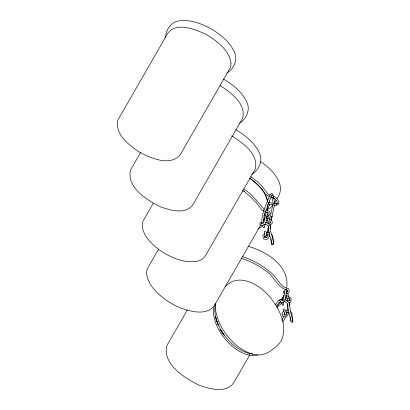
<?xml version="1.0" encoding="UTF-8"?>
<svg xmlns="http://www.w3.org/2000/svg" width="410" height="410" viewBox="0 0 410 410"><rect width="100%" height="100%" fill="white"/><g stroke="black" fill="none" stroke-linecap="round" stroke-linejoin="round"><path stroke-width="0.61" d="M267.515 205.41L267.402 211.181M213.323 307.387C212.406 323.931 222.912 339.301 235.673 348.961C242.023 353.405 249.962 356.874 257.808 354.957M268.699 225.92L268.068 233.131M287.887 303.994L287.266 310.59M286.098 315.28L286.252 311.897L284.443 309.032L283.648 308.92L283.105 309.555L284.653 312.968L284.094 315.28M286.631 288.102C290.039 265.926 266.741 251.596 248.388 246.374M270.451 228.472L270.682 224.967M289.655 305.932L289.885 302.467M271.066 238.897L271.584 243.309L272.143 244.78L273.342 244.621C274.213 238.64 269.462 232.285 270.257 225.941L268.084 223.271L265.296 222.189M287.133 311.805L286.995 313.025L287.077 312.487L285.965 315.044L283.751 314.813L284.73 312.912M215.486 303.994C213.651 311.149 215.732 318.38 218.192 325.104M267.791 235.565L267.873 235.027L266.761 237.585L264.547 237.354L265.28 235.929M271.164 220.477L272.004 216.08L271.251 219.704M267.074 233.008L268.401 226.1M269.606 219.821L272.886 204.482M274.521 204.882L271.236 220.124M267.392 213.677L266.136 221.795L265.178 224.188L263.481 225.285L261.38 225.444L260.063 225.049L259.745 223.542L260.314 222.307L262.21 222.164M269.549 235.565L268.237 238.328L266.854 239.599L263.502 238.917L262.754 235.694L264.706 233.587M288.753 313.025L287.441 315.787L286.057 317.053L282.7 316.377L281.957 313.148L283.91 311.046M286.744 290.997L285.339 299.254L284.381 301.642L282.685 302.739L280.583 302.903L279.266 302.508M266.213 235.663L266.731 234.069M285.427 316.899L284.084 320.143L282.603 321.845M284.499 299.648L287.282 300.725L289.398 303.282L290.341 310.713L292.93 321.163L292.473 322.193L291.361 322.239L290.787 320.753L290.336 316.971M279.138 300.591L279.517 299.766L283.31 299.479M269.744 204.436L267.853 208.459L267.12 209.243M281.532 299.833L282.859 297.086L283.961 296.573M267.648 205.143L268.437 203.514L269.729 202.673L276.227 203.811M269.806 204.165L269.324 205.046L270.518 204.221L275.694 205.42L277.206 205.077L278.974 203.647C279.082 199.224 275.377 196.472 271.487 195.375M140.814 152.146L130.339 170.365C126.859 188.236 147.8 200.669 161.299 207.142C170.857 210.525 186.289 214.789 193.125 204.334L242.653 118.208C246.364 103.633 230.671 92.445 220.144 85.577M153.217 203.38L143.003 221.144C140.84 226.525 143.551 232.291 146.283 236.908C154.852 248.757 167.972 256.793 181.968 260.591C189.784 262.164 201.259 263.466 205.794 255.107L255.261 169.079C258.956 154.093 242.669 142.639 231.66 135.915M158.562 249.162L147.421 268.54C145.089 274.341 148.184 280.419 151.003 285.416C158.362 295.707 169.099 303.057 180.615 308.012C190.886 311.687 207.629 316.192 214.809 304.814L260.903 224.659M187.319 310.006L166.629 345.989C162.883 364.931 184.864 378.122 199.137 385.221C209.643 388.957 226.602 393.872 234.013 382.274L249.905 354.635M268.248 203.995L269.452 201.904L268.453 203.257M263.445 220.237L265.034 217.469M274.572 202.709L276.094 200.065M277.006 198.481C287.477 184.628 271.722 169.135 260.688 161.663M276.924 307.643L280.107 302.114M281.378 299.905L284.238 294.928M281.813 320.241L283.674 317.012M275.663 304.425L278.2 300.771L280.471 299.869L283.207 300.222M272.932 205.277L270.067 208.044L267.535 209.233M276.632 305.716L278.959 302.688L280.758 301.304L280.086 301.324M262.774 225.29L261.324 227.012L257.88 228.985M282.065 302.764L280.445 304.553L277.611 306.311M289.552 302.601L291.054 300.976L291.033 298.034L288.466 296.666M277.37 203.104L276.166 204.364L277.047 203.498L274.567 203.626L276.309 203.893M263.62 219.898L265.229 218.709M286.001 292.371L287.656 291.079L286.949 290.008C276.76 287.364 273.87 274.864 264.542 270.041C257.562 264.891 249.731 260.847 241.382 258.443M267.12 214.604L268.453 213.589L267.715 212.303M225.064 286.826C238.753 271.948 259.474 284.627 269.765 296.845C279.517 308.725 288.348 326.155 281.024 341.315C275.653 347.711 268.017 354.619 259.222 354.993C252.299 354.922 245.78 351.918 240.178 348.039C226.1 337.942 215.301 321.512 215.091 303.815M270.81 222.292L268.904 223.711L266.833 222.42M266.966 237.011L266.587 237.262L265.557 236.959L264.783 235.694L264.45 231.342L265.367 230.994L266.044 231.358L266.613 235.77M239.199 123.41C246.128 119.418 250.674 109.9 246.871 102.259C242.054 91.983 232.87 84.496 223.23 78.93M251.807 174.286C258.746 170.324 263.281 160.766 259.484 153.13C254.671 142.839 245.503 135.346 235.832 129.806M226.827 73.026C233.413 69.341 237.877 60.383 234.781 53.054C230.43 42.291 220.867 34.594 211.104 28.869C201.269 23.442 189.83 19.127 178.437 20.982C170.806 22.176 165.568 30.335 165.568 37.653M272.501 195.119L271.512 195.565L264.076 215.337L263.645 222.548M266.92 216.424L269.042 215.573L270.154 213.605L269.534 211.319L265.957 209.961M286.026 293.878L288.25 293.027L289.301 291.571L288.737 288.778C280.127 287.415 277.713 278.072 271.522 273.244C263.077 265.67 253.031 260.135 242.284 256.563M281.767 300.848L282.751 300.525L283.448 298.731L284.801 290.459L286.375 289.614L286.985 290.172L287.451 292.017M269.411 225.049L270.902 224.598L272.445 222.845L271.825 220.57L270.405 219.555L269.283 219.273M267.125 214.85L268.027 214.666L266.884 214.763M266.111 232.777L269.857 232.982M285.314 310.237L288.435 310.406M266.572 234.587L269.913 235.084M285.775 312.046L289.117 312.543M253.001 354.158C238.466 352.323 227.709 340.869 219.955 329.312L223.875 334.642M264.87 224.198L266.643 224.618L268.309 226.156L269.334 234.223L272.143 244.78L271.999 243.35M283.484 301.514L285.847 302.078L287.528 303.625L288.537 311.702L291.095 320.943M266.474 218.571L267.597 218.853M285.211 297.768L287.451 298.362M266.008 220.313L268.284 220.98M285.611 295.81L286.754 296.153M270.323 194.945L268.002 194.084L261.749 185.884L257.48 181.897L250.787 176.577M264.276 213.943L264.778 214.133M269.58 196.451L267.627 195.637L265.531 193.904M270.708 196.908L274.659 198.501L272.45 197.318L274.915 198.799L276.53 200.557L277.396 203.662M268.027 212.764L262.128 210.248L256.071 202.484L250.085 196.38L244.073 191.388M288.625 298.623L289.726 299.131M284.55 291.618L283.587 291.115L283.182 292.566L284.555 293.478M286.036 299.91L288.138 301.13L290.06 299.669L289.993 300.52L289.132 298.808M242.402 190.409L244.534 191.767M264.025 215.122L265.444 216.029M249.541 178.176C257.613 183.9 266.151 191.501 267.54 201.853M249.716 178.294C257.741 184.07 266.454 191.731 267.515 202.176M264.168 209.279C257.849 202.12 252.042 194.089 243.658 188.913M271.405 234.212L272.655 235.576L273.747 243.735M290.608 311.672L291.858 313.03L292.714 321.327M261.257 224.085L261.088 223.865L263.548 223.071L264.245 221.272L265.598 213.026L266.659 212.16L267.812 212.969M224.229 335.124L220.042 328.446L217.044 321.707L215.378 316.679L218.181 325.068M286.39 295.282L286.867 296.138L287.882 295.902L288.23 295.092L287.764 293.247M269.99 221.477L270.8 223.06M292.473 320.097L292.93 321.163M262.333 225.3L263.102 227.33L264.209 227.873L264.752 226.858L263.845 224.296M266.649 216.044L267.166 217.833L268.053 218.786L269.052 217.833L268.432 215.404M273.306 196.441L272.681 193.991L271.671 193.515L270.093 194.499C266.751 203.975 260.996 213.318 261.939 223.696M273.767 198.281L274.869 203.191M267.325 218.468L268.519 223.419M269.185 218.31L270.292 223.025M288.368 295.656L289.491 300.458M271.794 197.015L273.178 203.011M287.712 301.135L286.59 295.784L286.754 296.573M281.906 302.811L282.49 305.286L283.787 305.122L283.525 302.088M264.64 236.206L264.732 237.385M230.984 63.125L230.871 65.636L230.184 67.922L180.661 154.047C170.873 167.608 149.091 157.614 137.96 151.208C128.171 144.397 114.446 133.558 117.926 119.986L167.393 33.958C175.844 21.084 195.385 29.489 206.143 34.425C216.808 40.913 229.164 49.779 230.984 63.125"/></g></svg>
